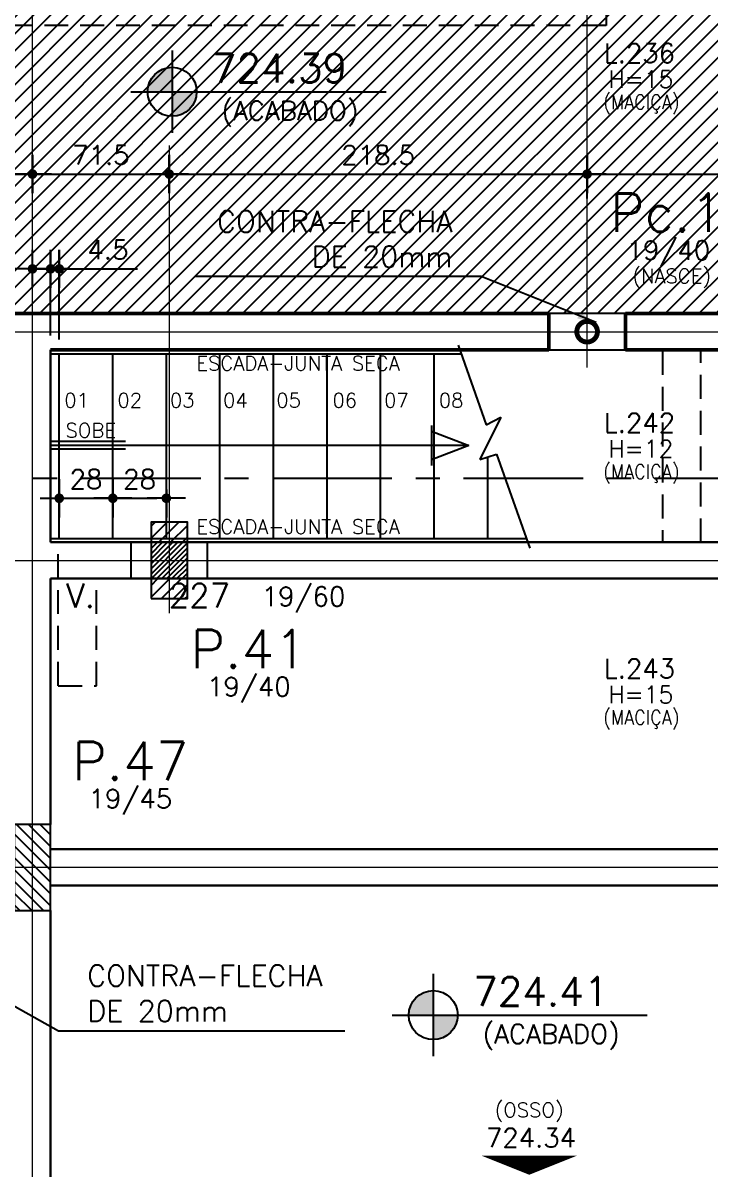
# Model space of a CAD drawing. Header units: inches. Extents: x 0 to 5940, y 0 to 4205.
# Drawn here: x 1552 to 1912, y 1357 to 1956 of the extents above; entities that cross this region are included whole.
import ezdxf
from ezdxf.enums import TextEntityAlignment as Align

# ---------------------------------------------------------------- set-up
doc = ezdxf.new("R2010")
doc.units = ezdxf.units.IN
doc.header["$LTSCALE"] = 50
doc.header["$MEASUREMENT"] = 0
doc.linetypes.add('CENTER', pattern=[2, 1.25, -0.25, 0.25, -0.25])
doc.linetypes.add('HIDDEN', pattern=[0.375, 0.25, -0.125])
for name, color, linetype in [('ALVENARIA', 10, 'HIDDEN'), ('CONTRA-FLECHA', 152, 'Continuous'), ('COTA', 6, 'Continuous'), ('ESCADA', 8, 'Continuous'), ('FO-HACHURA_PILAR-CONT', 252, 'Continuous'), ('FO-HACHURA_PILAR-MORRE', 252, 'Continuous'), ('FO-TEXTO-LAJES', 152, 'Continuous'), ('FO-TEXTO-VIGAS', 3, 'Continuous'), ('HACHUR LAJE', 141, 'Continuous'), ('NIVEL', 3, 'Continuous'), ('NIVEL-ARQUITETURA', 3, 'Continuous'), ('P-M', 7, 'Continuous'), ('P-N', 5, 'Continuous'), ('PAREDE', 191, 'Continuous'), ('TEXTO', 3, 'Continuous')]:
    doc.layers.add(name, color=color, linetype=linetype)
for name, color, linetype, lineweight in [('FO-Eixos', 150, 'Continuous', 5), ('FO-Textos dos pilares', 3, 'Continuous', 20), ('FO-Vigas', 2, 'Continuous', 30)]:
    doc.layers.add(name, color=color, linetype=linetype, lineweight=lineweight)
doc.styles.add('ROMANS', font='romans.shx')
doc.dimstyles.new('COTA_50', dxfattribs={"dimscale": 5, "dimtxt": 2, "dimasz": 1, "dimexe": 2, "dimexo": 1.5, "dimgap": 1, "dimtad": 1, "dimzin": 12, "dimdsep": 46, "dimtxsty": 'ROMANS', "dimblk1": 'COTA', "dimblk2": 'COTA', "dimsah": 1, "dimcen": -4, "dimdle": 1.5, "dimclrd": 6, "dimclre": 6, "dimclrt": 3, "dimadec": 0, "dimazin": 0, "dimtfac": 1, "dimtofl": 0, "dimtmove": 0, "dimatfit": 3, "dimldrblk": 'COTA', "dimfxl": 1, "dimtolj": 1, "dimtzin": 12, "dimarcsym": 0})
doc.dimstyles.new('NOTA', dxfattribs={"dimscale": 5, "dimtxt": 2, "dimasz": 2, "dimexe": 1.5, "dimexo": 2, "dimgap": 1, "dimtad": 1, "dimdec": 1, "dimzin": 12, "dimdsep": 46, "dimtxsty": 'ROMANS', "dimcen": 0.09, "dimclrd": 8, "dimclre": 8, "dimclrt": 3, "dimadec": 0, "dimazin": 0, "dimtfac": 1, "dimtdec": 1, "dimtofl": 0, "dimtmove": 0, "dimatfit": 3, "dimfxl": 1, "dimtolj": 1, "dimtzin": 12, "dimarcsym": 0})
pattern_1 = [(45, (-4340.958948585787, 9121.85738103617), (-3.093592167691145, 3.093592167691146), [])]

# ---------------------------------------------------------------- blocks, each defined once
blk = doc.blocks.new('COTA')
at = {"layer": 'COTA'}
for p, q in [((0, -2), (0, 2)), ((2, 0), (-2, 0))]:
    blk.add_line(p, q, dxfattribs=at)
at = {"layer": 'COTA', "const_width": 0.5}
blk.add_lwpolyline([(-0.25, 0, 1), (0.25, 0, 1)], format="xyb", close=True, dxfattribs=at)
blk = doc.blocks.new('*D131')
at = {"layer": 'COTA', "color": 6, "lineweight": -2, "transparency": 16777216}
for p, q in [((1557.304034993269, 1877.572470061008), (1557.304034993269, 1887.0648035251)), ((1628.804034993101, 1877.572470061009), (1628.804034993101, 1887.0648035251)), ((1562.304034993269, 1877.0648035251), (1623.804034993101, 1877.0648035251))]:
    blk.add_line(p, q, dxfattribs=at)
at = {"layer": 'Defpoints', "color": 0, "transparency": 16777216}
for p in [(1628.804034993101, 1877.0648035251), (1557.304034993269, 1870.072470061008), (1628.804034993101, 1870.072470061009)]:
    blk.add_point(p, dxfattribs=at)
at = {"layer": 'COTA', "color": 6, "lineweight": -2, "transparency": 16777216, "xscale": 5, "yscale": 5, "zscale": 5, "rotation": 180}
blk.add_blockref('COTA', (1557.304034993269, 1877.0648035251), dxfattribs=at)
at = {"layer": 'COTA', "color": 6, "lineweight": -2, "transparency": 16777216, "xscale": 5, "yscale": 5, "zscale": 5}
blk.add_blockref('COTA', (1628.804034993101, 1877.0648035251), dxfattribs=at)
at = {"layer": 'COTA', "color": 3, "transparency": 16777216, "insert": (1593.054034993185, 1887.0648035251), "char_height": 10, "attachment_point": 5, "style": 'ROMANS'}
blk.add_mtext('\\A1;71.5', dxfattribs=at)
blk = doc.blocks.new('*D132')
at = {"layer": 'COTA', "color": 6, "lineweight": -2, "transparency": 16777216}
for p, q in [((1628.804034993102, 1874.141132566161), (1628.804034993102, 1887.0648035251)), ((1847.304034993229, 1874.141132566162), (1847.304034993229, 1887.0648035251)), ((1633.804034993102, 1877.0648035251), (1842.304034993229, 1877.0648035251))]:
    blk.add_line(p, q, dxfattribs=at)
at = {"layer": 'Defpoints', "color": 0, "transparency": 16777216}
for p in [(1847.304034993229, 1877.0648035251), (1628.804034993102, 1866.641132566161), (1847.304034993229, 1866.641132566162)]:
    blk.add_point(p, dxfattribs=at)
at = {"layer": 'COTA', "color": 6, "lineweight": -2, "transparency": 16777216, "xscale": 5, "yscale": 5, "zscale": 5, "rotation": 180}
blk.add_blockref('COTA', (1628.804034993102, 1877.0648035251), dxfattribs=at)
at = {"layer": 'COTA', "color": 6, "lineweight": -2, "transparency": 16777216, "xscale": 5, "yscale": 5, "zscale": 5}
blk.add_blockref('COTA', (1847.304034993229, 1877.0648035251), dxfattribs=at)
at = {"layer": 'COTA', "color": 3, "transparency": 16777216, "insert": (1738.054034993165, 1887.0648035251), "char_height": 10, "attachment_point": 5, "style": 'ROMANS'}
blk.add_mtext('\\A1;218.5', dxfattribs=at)
blk = doc.blocks.new('*D133')
at = {"layer": 'COTA', "color": 6, "lineweight": -2, "transparency": 16777216}
for p, q in [((1847.304034993229, 1864.328122697224), (1847.304034993229, 1887.0648035251)), ((2148.804034993208, 1864.328122697224), (2148.804034993208, 1887.0648035251)), ((1852.304034993229, 1877.0648035251), (2143.804034993208, 1877.0648035251))]:
    blk.add_line(p, q, dxfattribs=at)
at = {"layer": 'Defpoints', "color": 0, "transparency": 16777216}
for p in [(2148.804034993208, 1877.0648035251), (1847.304034993229, 1856.828122697224), (2148.804034993208, 1856.828122697224)]:
    blk.add_point(p, dxfattribs=at)
at = {"layer": 'COTA', "color": 6, "lineweight": -2, "transparency": 16777216, "xscale": 5, "yscale": 5, "zscale": 5, "rotation": 180}
blk.add_blockref('COTA', (1847.304034993229, 1877.0648035251), dxfattribs=at)
at = {"layer": 'COTA', "color": 6, "lineweight": -2, "transparency": 16777216, "xscale": 5, "yscale": 5, "zscale": 5}
blk.add_blockref('COTA', (2148.804034993208, 1877.0648035251), dxfattribs=at)
at = {"layer": 'COTA', "color": 3, "transparency": 16777216, "insert": (1967.990937406474, 1887.0648035251), "char_height": 10, "attachment_point": 5, "style": 'ROMANS'}
blk.add_mtext('\\A1;301.5', dxfattribs=at)
blk = doc.blocks.new('*D148')
at = {"layer": 'COTA', "color": 6, "lineweight": -2, "transparency": 16777216}
for p, q in [((1418.804034993223, 1873.792932628203), (1418.804034993223, 1887.0648035251)), ((1557.30403499327, 1873.792932628203), (1557.30403499327, 1887.0648035251)), ((1423.804034993223, 1877.0648035251), (1552.30403499327, 1877.0648035251))]:
    blk.add_line(p, q, dxfattribs=at)
at = {"layer": 'Defpoints', "color": 0, "transparency": 16777216}
for p in [(1557.30403499327, 1877.0648035251), (1418.804034993223, 1866.292932628203), (1557.30403499327, 1866.292932628203)]:
    blk.add_point(p, dxfattribs=at)
at = {"layer": 'COTA', "color": 6, "lineweight": -2, "transparency": 16777216, "xscale": 5, "yscale": 5, "zscale": 5, "rotation": 180}
blk.add_blockref('COTA', (1418.804034993223, 1877.0648035251), dxfattribs=at)
at = {"layer": 'COTA', "color": 6, "lineweight": -2, "transparency": 16777216, "xscale": 5, "yscale": 5, "zscale": 5}
blk.add_blockref('COTA', (1557.30403499327, 1877.0648035251), dxfattribs=at)
at = {"layer": 'COTA', "color": 3, "transparency": 16777216, "insert": (1488.054034993246, 1887.0648035251), "char_height": 10, "attachment_point": 5, "style": 'ROMANS'}
blk.add_mtext('\\A1;138.5', dxfattribs=at)
blk = doc.blocks.new('*D324')
at = {"layer": 'COTA', "color": 6, "lineweight": -2, "transparency": 16777216}
for p, q in [((1571.3040349932, 1708.741039244372), (1571.3040349932, 1697.645784560656)), ((1576.3040349932, 1707.645784560656), (1594.304034993199, 1707.645784560656)), ((1599.304034993199, 1708.741039244372), (1599.304034993199, 1697.645784560656))]:
    blk.add_line(p, q, dxfattribs=at)
at = {"layer": 'Defpoints', "color": 0, "transparency": 16777216}
for p in [(1571.3040349932, 1716.241039244372), (1599.304034993199, 1716.241039244372), (1599.304034993199, 1707.645784560656)]:
    blk.add_point(p, dxfattribs=at)
at = {"layer": 'COTA', "color": 6, "lineweight": -2, "transparency": 16777216, "xscale": 5, "yscale": 5, "zscale": 5, "rotation": 180}
blk.add_blockref('COTA', (1571.3040349932, 1707.645784560656), dxfattribs=at)
at = {"layer": 'COTA', "color": 6, "lineweight": -2, "transparency": 16777216, "xscale": 5, "yscale": 5, "zscale": 5}
blk.add_blockref('COTA', (1599.304034993199, 1707.645784560656), dxfattribs=at)
at = {"layer": 'COTA', "color": 3, "transparency": 16777216, "insert": (1585.304034993199, 1717.645784560656), "char_height": 10, "attachment_point": 5, "style": 'ROMANS'}
blk.add_mtext('\\A1;28', dxfattribs=at)
blk = doc.blocks.new('*D325')
at = {"layer": 'COTA', "color": 6, "lineweight": -2, "transparency": 16777216}
for p, q in [((1599.304034993198, 1712.179141117856), (1599.304034993198, 1697.645784560656)), ((1604.304034993198, 1707.645784560656), (1622.304034993199, 1707.645784560656)), ((1627.304034993199, 1712.179141117856), (1627.304034993199, 1697.645784560656))]:
    blk.add_line(p, q, dxfattribs=at)
at = {"layer": 'Defpoints', "color": 0, "transparency": 16777216}
for p in [(1599.304034993198, 1719.679141117856), (1627.304034993199, 1719.679141117856), (1627.304034993199, 1707.645784560656)]:
    blk.add_point(p, dxfattribs=at)
at = {"layer": 'COTA', "color": 6, "lineweight": -2, "transparency": 16777216, "xscale": 5, "yscale": 5, "zscale": 5, "rotation": 180}
blk.add_blockref('COTA', (1599.304034993198, 1707.645784560656), dxfattribs=at)
at = {"layer": 'COTA', "color": 6, "lineweight": -2, "transparency": 16777216, "xscale": 5, "yscale": 5, "zscale": 5}
blk.add_blockref('COTA', (1627.304034993199, 1707.645784560656), dxfattribs=at)
at = {"layer": 'COTA', "color": 3, "transparency": 16777216, "insert": (1613.304034993198, 1717.645784560656), "char_height": 10, "attachment_point": 5, "style": 'ROMANS'}
blk.add_mtext('\\A1;28', dxfattribs=at)
blk = doc.blocks.new('*D326')
at = {"layer": 'COTA', "color": 6, "lineweight": -2, "transparency": 16777216}
for p, q in [((1566.80403499325, 1792.706933824577), (1566.80403499325, 1837.549504617637)), ((1571.304034993199, 1790.706933824578), (1571.304034993199, 1837.549504617637)), ((1561.80403499325, 1827.549504617637), (1556.80403499325, 1827.549504617637)), ((1576.304034993199, 1827.549504617637), (1612.25641594558, 1827.549504617637))]:
    blk.add_line(p, q, dxfattribs=at)
at = {"layer": 'Defpoints', "color": 0, "transparency": 16777216}
for p in [(1571.304034993199, 1827.549504617637), (1566.80403499325, 1785.206933824577), (1571.304034993199, 1783.206933824578)]:
    blk.add_point(p, dxfattribs=at)
at = {"layer": 'COTA', "color": 6, "lineweight": -2, "transparency": 16777216, "xscale": 5, "yscale": 5, "zscale": 5}
blk.add_blockref('COTA', (1566.80403499325, 1827.549504617637), dxfattribs=at)
at = {"layer": 'COTA', "color": 6, "lineweight": -2, "transparency": 16777216, "xscale": 5, "yscale": 5, "zscale": 5, "rotation": 180}
blk.add_blockref('COTA', (1571.304034993199, 1827.549504617637), dxfattribs=at)
at = {"layer": 'COTA', "color": 3, "transparency": 16777216, "insert": (1596.780225469389, 1837.549504617637), "char_height": 10, "attachment_point": 5, "style": 'ROMANS'}
blk.add_mtext('\\A1;4.5', dxfattribs=at)
blk = doc.blocks.new('*D327')
at = {"layer": 'COTA', "color": 6, "lineweight": -2, "transparency": 16777216}
for p, q in [((1557.304034993269, 1826.698004081496), (1557.304034993269, 1837.549504617637)), ((1566.80403499325, 1826.698004081496), (1566.80403499325, 1837.549504617637)), ((1552.304034993269, 1827.549504617637), (1516.351654040888, 1827.549504617637)), ((1571.80403499325, 1827.549504617637), (1576.80403499325, 1827.549504617637))]:
    blk.add_line(p, q, dxfattribs=at)
at = {"layer": 'Defpoints', "color": 0, "transparency": 16777216}
for p in [(1557.304034993269, 1827.549504617637), (1557.304034993269, 1819.198004081496), (1566.80403499325, 1819.198004081496)]:
    blk.add_point(p, dxfattribs=at)
at = {"layer": 'COTA', "color": 6, "lineweight": -2, "transparency": 16777216, "xscale": 5, "yscale": 5, "zscale": 5}
blk.add_blockref('COTA', (1557.304034993269, 1827.549504617637), dxfattribs=at)
at = {"layer": 'COTA', "color": 6, "lineweight": -2, "transparency": 16777216, "xscale": 5, "yscale": 5, "zscale": 5, "rotation": 180}
blk.add_blockref('COTA', (1566.80403499325, 1827.549504617637), dxfattribs=at)
at = {"layer": 'COTA', "color": 3, "transparency": 16777216, "insert": (1531.827844517079, 1837.549504617637), "char_height": 10, "attachment_point": 5, "style": 'ROMANS'}
blk.add_mtext('\\A1;9.5', dxfattribs=at)

msp = doc.modelspace()

# ---------------------------------------------------------------- hatches: boundary and pattern name
at = {"layer": 'FO-HACHURA_PILAR-CONT'}
h = msp.add_hatch(dxfattribs=at)
h.set_pattern_fill('ANSI31', color=256, scale=15)
h.set_pattern_definition([(45, (-4662.458948585787, 9121.85738103617), (-1.325825214724776, 1.325825214724777), [])])
h.paths.add_polyline_path([(1638.304034993103, 1684.706933824612), (1628.804034993095, 1684.706933824612), (1619.304034993104, 1684.706933824612), (1619.304034993104, 1675.20693382763), (1619.304034993104, 1665.706933824606), (1628.804034993095, 1665.706933824606), (1638.304034993103, 1665.706933824606), (1638.304034993103, 1675.20693382763)])
at = {"layer": 'FO-HACHURA_PILAR-MORRE'}
h = msp.add_hatch(dxfattribs=at)
h.set_pattern_fill('ANSI31', color=256, scale=35)
h.set_pattern_definition(pattern_1)
h.paths.add_polyline_path([(1638.304034993103, 1695.206933827634), (1628.804034993104, 1695.206933827634), (1619.304034993104, 1695.206933827634), (1619.304034993104, 1684.706933824612), (1628.804034993095, 1684.706933824612), (1638.304034993103, 1684.706933824612)])
h = msp.add_hatch(dxfattribs=at)
h.set_pattern_fill('ANSI31', color=256, scale=35)
h.set_pattern_definition(pattern_1)
h.paths.add_polyline_path([(1638.304034993103, 1665.706933824606), (1628.804034993095, 1665.706933824606), (1619.304034993104, 1665.706933824606), (1619.304034993104, 1655.206933827625), (1628.804034993104, 1655.206933827625), (1638.304034993103, 1655.206933827625)])
h = msp.add_hatch(dxfattribs=at)
h.set_pattern_fill('ANSI31', color=256, scale=35, angle=90)
h.set_pattern_definition([(135, (-6049.846412218318, -4370.556049754482), (-3.093592167691146, -3.093592167691145), [])])
h.paths.add_polyline_path([(1566.804034993475, 1537.206933824584), (1557.30403499345, 1537.206933824584), (1547.80403499347, 1537.206933824584), (1547.80403499347, 1514.706933824584), (1547.80403499347, 1492.206933824584), (1557.30403499345, 1492.206933824584), (1566.804034993475, 1492.206933824584), (1566.804034993475, 1514.706933824584)])
at = {"layer": 'HACHUR LAJE'}
h = msp.add_hatch(dxfattribs=at)
h.set_pattern_fill('ANSI31', color=256, scale=50)
h.set_pattern_definition([(45, (-4662.458948585787, 9121.85738103617), (-4.419417382415921, 4.419417382415922), [])])
h.paths.add_polyline_path([(1094.454034993186, 2049.206933824566), (1085.304034993223, 2049.206933824566), (1085.304034993223, 1804.206933824578), (1398.754034993198, 1804.206933824579), (2279.304034993192, 1804.206933824583), (2478.304034993215, 1804.206933824584), (2632.804034993103, 1804.206933827626), (2632.804034993296, 2049.206933824566)])
at = {"layer": 'NIVEL-ARQUITETURA'}
h = msp.add_hatch(color=1, dxfattribs=at)
h.paths.add_polyline_path([(1642.14017961808, 1915.195569046893), (1643.116424613363, 1920.103484066789), (1630.291424613242, 1920.103484066782), (1630.291424613235, 1911.174655039104), (1635.610873192607, 1908.529706995461), (1639.360069082024, 1911.034839597993)])
h.paths.add_polyline_path([(1630.291424613235, 1911.174655039096), (1630.291424613235, 1907.278484066657), (1635.199339633145, 1908.25472906225), (1635.610873192622, 1908.529706995461)])
h.paths.add_polyline_path([(1630.291424613235, 1932.928484066899), (1625.383509593354, 1931.952239071317), (1621.222780144424, 1929.172128535556), (1618.442669608397, 1925.01139908667), (1617.466424613114, 1920.103484066789), (1630.291424613235, 1920.103484066782)])
h = msp.add_hatch(color=1, dxfattribs=at)
h.paths.add_polyline_path([(1778.71268111781, 1432.640024836732), (1779.688926113093, 1437.547939856628), (1766.863926112972, 1437.54793985662), (1766.863926112965, 1428.619110828942), (1772.183374692337, 1425.9741627853), (1775.932570581754, 1428.479295387831)])
h.paths.add_polyline_path([(1766.863926112965, 1428.619110828935), (1766.863926112965, 1424.722939856496), (1771.771841132875, 1425.699184852088), (1772.183374692351, 1425.9741627853)])
h.paths.add_polyline_path([(1766.863926112965, 1450.372939856738), (1761.956011093083, 1449.396694861156), (1757.795281644154, 1446.616584325395), (1755.015171108127, 1442.455854876509), (1754.038926112844, 1437.547939856628), (1766.863926112965, 1437.54793985662)])

# ---------------------------------------------------------------- linework, layer by layer
at = {"layer": 'ALVENARIA'}
for p, q in [((1857.270282176945, 3030.17229444742), (1857.270282176945, 1954.672288141217)), ((1857.270282176945, 1954.672288141217), (1085.304034993223, 1954.672288141217)), ((1857.270282176945, 1954.672292465626), (1837.270282176964, 1954.672292465626)), ((1570.770282176967, 1609.672246646011), (1570.770282176967, 1684.706933824566)), ((1590.770282176949, 1609.672246646011), (1590.770282176949, 1665.706933824561))]:
    msp.add_line(p, q, dxfattribs=at)
at = {"layer": 'ALVENARIA', "flags": 128}
for points in [[(1886.736353959844, 1784.637608020954), (1886.736353959844, 1684.637640101606)], [(1886.770282176953, 1784.672241687167), (1886.770282176953, 1684.672273767819)], [(1906.736353959916, 1684.637640101606), (1906.736353959916, 1784.637608020954)], [(2138.770282176996, 1684.672273767819), (1906.770282177025, 1684.672273767819)], [(1570.770282176967, 1609.672246646011), (1590.770282176949, 1609.672246646011)]]:
    msp.add_lwpolyline(points, dxfattribs=at)
at = {"layer": 'CONTRA-FLECHA', "linetype": 'Continuous', "const_width": 2.56}
msp.add_lwpolyline([(1843.485658374826, 1790.888557206149, 1), (1851.122411611632, 1798.525310442968, 1)], format="xyb", close=True, dxfattribs=at)
at = {"layer": 'ESCADA'}
for p, q in [((1779.79559274076, 1787.605920568596), (1794.502366850638, 1746.064278461879)), ((1566.80403499325, 1783.206933824579), (1781.352943415305, 1783.206933824579)), ((1571.304034993199, 1686.706933824566), (1571.304034993199, 1783.206933824578)), ((1599.304034993199, 1686.706933824567), (1599.304034993199, 1783.206933824579)), ((1627.304034993199, 1686.706933824567), (1627.304034993199, 1783.206933824579)), ((1655.304034993199, 1686.706933824567), (1655.304034993199, 1783.206933824579)), ((1683.304034993199, 1686.706933824567), (1683.304034993199, 1783.206933824579)), ((1711.304034993199, 1686.706933824567), (1711.304034993199, 1783.206933824579)), ((1739.304034993199, 1686.706933824567), (1739.304034993199, 1783.206933824579)), ((1767.304034993199, 1686.706933824567), (1767.304034993199, 1783.206933824579)), ((1802.266503445986, 1750.007312138529), (1791.172147628764, 1727.944228218446)), ((1794.502366850639, 1746.064278461879), (1802.266503445986, 1750.007312138529)), ((1791.172147628764, 1727.944228218446), (1799.91137506518, 1730.78566727754)), ((1795.304034993199, 1686.706933824567), (1795.304034993199, 1729.28765430851)), ((1799.91137506518, 1730.785667277541), (1817.341416849282, 1681.551718874543)), ((1566.80403499325, 1686.706933824567), (1815.516342588541, 1686.706933824567))]:
    msp.add_line(p, q, dxfattribs=at)
at = {"layer": 'FO-Eixos'}
for p, q in [((1557.304034993269, 919.1244746867942), (1557.304034993269, 3902.756332976343)), ((1847.304034993229, 1775.951581247661), (1847.304034993222, 3902.756332976343)), ((1628.804034993101, 1892.0648035251), (1628.804034993105, 1647.606058564939)), ((936.2927673332306, 1794.706933824558), (3542.28927437673, 1794.706933824558)), ((1479.478378167086, 1675.206933824586), (2166.900900572117, 1675.206933824586)), ((2266.810618584685, 1514.706933824584), (935.7676473860993, 1514.706933824584))]:
    msp.add_line(p, q, dxfattribs=at)
at = {"layer": 'FO-Vigas'}
for p, q in [((1566.804034993251, 1785.206933824577), (1827.304034993193, 1785.206933824577)), ((1566.80403499325, 1684.706933824566), (1566.80403499325, 1785.206933824577)), ((1566.804034993251, 1684.706933824566), (2139.304034993183, 1684.706933824566)), ((1566.804034993251, 1665.706933824561), (2139.304034993183, 1665.706933824561)), ((1566.804034993249, 1537.206933824584), (1566.804034993249, 1665.70693382456)), ((1566.804034993192, 1524.206933824566), (2139.304034993183, 1524.206933824566)), ((1566.804034993192, 1505.20693382456), (2139.304034993183, 1505.20693382456)), ((1566.792186546263, 1239.706933824578), (1566.803454843303, 1492.206933824584))]:
    msp.add_line(p, q, dxfattribs=at)
at = {"layer": 'NIVEL', "color": 1}
msp.add_lwpolyline([(1817.058671761362, 1354.081854570743, 0, 50, 0), (1817.058671761362, 1364.081854570743, 50, 50, 0)], format="xyseb", dxfattribs=at)
at = {"layer": 'NIVEL-ARQUITETURA', "color": 1}
for p, q in [((1630.291424613235, 1941.645988469616), (1630.291424613235, 1898.560979663944)), ((1608.748920210521, 1920.103484066782), (1742.164136795553, 1920.103484066782)), ((1766.863926112965, 1459.090444259455), (1766.863926112965, 1416.005435453782)), ((1745.32142171025, 1437.54793985662), (1878.736638295282, 1437.54793985662))]:
    msp.add_line(p, q, dxfattribs=at)
for centre in [(1630.291424613235, 1920.103484066782), (1766.863926112965, 1437.54793985662)]:
    msp.add_circle(centre, 12.82500000010114, dxfattribs=at)
at = {"layer": 'P-M'}
for points in [[(1619.304034993104, 1655.206933827625), (1628.804034993104, 1655.206933827625), (1638.304034993103, 1655.206933827625), (1638.304034993103, 1675.20693382763), (1638.304034993103, 1695.206933827634), (1628.804034993104, 1695.206933827634), (1619.304034993104, 1695.206933827634), (1619.304034993104, 1675.20693382763), (1619.304034993104, 1655.206933827625)], [(1566.804034993475, 1537.206933824584), (1557.30403499345, 1537.206933824584), (1547.80403499347, 1537.206933824584), (1547.80403499347, 1514.706933824584), (1547.80403499347, 1492.206933824584), (1557.30403499345, 1492.206933824584), (1566.804034993475, 1492.206933824584), (1566.804034993475, 1514.706933824584), (1566.804034993475, 1537.206933824584)]]:
    msp.add_lwpolyline(points, close=True, dxfattribs=at)
at = {"layer": 'P-N'}
for points in [[(1827.304034993193, 1804.206933824584), (1827.304034993193, 1794.706933824558), (1827.304034993193, 1785.206933824578), (1847.304034993221, 1785.206933824578), (1867.304034993203, 1785.206933824578), (1867.304034993203, 1794.706933824558), (1867.304034993203, 1804.206933824584), (1847.304034993221, 1804.206933824584), (1827.304034993193, 1804.206933824584)], [(1608.804034993068, 1684.706933824612), (1608.804034993068, 1675.206933824586), (1608.804034993068, 1665.706933824606), (1628.804034993095, 1665.706933824606), (1648.804034993077, 1665.706933824606), (1648.804034993077, 1675.206933824586), (1648.804034993077, 1684.706933824612), (1628.804034993095, 1684.706933824612), (1608.804034993068, 1684.706933824612)]]:
    msp.add_lwpolyline(points, close=True, dxfattribs=at)
at = {"layer": 'PAREDE', "color": 50, "linetype": 'Continuous', "lineweight": 50}
for p, q in [((1093.304034993224, 1804.206933824575), (1827.304034993193, 1804.206933824584)), ((1827.304034993193, 1804.206933824584), (1827.304034993193, 1785.206933824578)), ((1867.304034993203, 1785.206933824578), (1867.304034993203, 1804.206933824584)), ((1867.304034993203, 1804.206933824584), (2279.304034993192, 1804.206933824584)), ((1827.304034993193, 1785.206933824578), (1566.804034993249, 1785.206933824578)), ((2139.304034993183, 1785.206933824577), (1867.304034993203, 1785.206933824577))]:
    msp.add_line(p, q, dxfattribs=at)
at = {"layer": 'TEXTO', "color": 8}
for p, q in [((1765.892023281544, 1745.768655336579), (1765.892023281544, 1724.768655336579)), ((1606.01258931835, 1737.268655336578), (1567.400633048253, 1737.268655336578)), ((1765.892023281544, 1742.768655336579), (1785.405746908503, 1735.268655336579)), ((1785.405746908503, 1735.268655336579), (1567.400633048253, 1735.268655336579)), ((1606.01258931835, 1733.268655336578), (1567.400633048253, 1733.268655336578)), ((1785.405746908503, 1735.268655336579), (1765.892023281544, 1727.768655336579))]:
    msp.add_line(p, q, dxfattribs=at)
at = {"layer": 'TEXTO', "color": 8, "linetype": 'CENTER'}
msp.add_line((1382.748106249521, 1718.22462654148), (2346.938252979046, 1718.22462654148), dxfattribs=at)

# ---------------------------------------------------------------- texts
at = {"layer": 'CONTRA-FLECHA', "char_height": 11, "style": 'ROMANS'}
for insert, attachment_point in [((1776.84303170854, 1843.136856265037), 6), ((1585.915649773744, 1448.910221594077), 4)]:
    msp.add_mtext('{\\Fromans.shx;CONTRA-FLECHA\\PDE 20mm}', dxfattribs=dict(at, insert=insert, attachment_point=attachment_point))
at = {"layer": 'FO-TEXTO-LAJES', "style": 'ROMANS'}
for s, p in [('L.236', (1856.015689514657, 1935.255721316436)), ('L.242', (1856.015689514657, 1742.099902365611)), ('L.243', (1856.015689514657, 1613.64821888844))]:
    msp.add_text(s, height=10, dxfattribs=at).set_placement(p)
at = {"layer": 'FO-TEXTO-LAJES', "color": 3, "style": 'ROMANS'}
for s, p in [('H=15', (1858.44270517931, 1922.174386874385)), ('H=12', (1858.44270517931, 1729.01856792356)), ('H=15', (1858.44270517931, 1600.566884446389))]:
    msp.add_text(s, height=9, dxfattribs=at).set_placement(p)
at = {"layer": 'FO-TEXTO-LAJES', "color": 4, "style": 'ROMANS', "width": 0.9}
for p in [(1855.697434240683, 1910.956639863931), (1855.697434240683, 1717.800820913106), (1855.697434240683, 1589.349137435935)]:
    msp.add_text('(MACIÇA)', height=7.5, dxfattribs=at).set_placement(p)
at = {"layer": 'FO-TEXTO-VIGAS', "color": 1, "style": 'ROMANS'}
msp.add_text('V.    227', height=12.5, dxfattribs=at).set_placement((1574.977398711738, 1650.522086676167))
at = {"layer": 'FO-TEXTO-VIGAS', "style": 'ROMANS'}
msp.add_text('19/60', height=10, dxfattribs=at).set_placement((1677.160806914749, 1651.342440835659))
at = {"layer": 'FO-Textos dos pilares', "color": 1, "style": 'ROMANS'}
for s, p in [('Pc.15', (1859.322753998523, 1846.957821583339)), ('P.41', (1639.998830306598, 1618.880062384174)), ('P.47', (1578.061011490943, 1560.345015782255))]:
    msp.add_text(s, height=20, dxfattribs=at).set_placement(p)
at = {"layer": 'FO-Textos dos pilares', "color": 3, "style": 'ROMANS'}
for s, p in [('19/40', (1867.906726801826, 1832.265612482106)), ('19/40', (1648.582803109901, 1604.187853282941)), ('19/45', (1586.644984294246, 1545.652806681022))]:
    msp.add_text(s, height=10, dxfattribs=at).set_placement(p)
at = {"layer": 'FO-Textos dos pilares', "color": 4, "style": 'ROMANS'}
msp.add_text('(NASCE)', height=7.5, dxfattribs=at).set_placement((1870.917190442807, 1820.098145185964))
at = {"layer": 'NIVEL', "color": 4, "style": 'ROMANS'}
msp.add_text('(OSSO)', height=7.5, dxfattribs=at).set_placement((1816.954423714109, 1384.239054933214), align=Align.CENTER)
at = {"layer": 'NIVEL', "color": 3, "style": 'ROMANS'}
msp.add_text('724.34', height=10, dxfattribs=at).set_placement((1817.946437576407, 1368.435066052267), align=Align.CENTER)
at = {"layer": 'NIVEL-ARQUITETURA', "color": 1, "style": 'ROMANS'}
for s, p in [('724.39', (1651.146224941462, 1924.962762335526)), ('724.41', (1787.718726441191, 1442.407218125365))]:
    msp.add_text(s, height=15, dxfattribs=at).set_placement(p)
at = {"layer": 'NIVEL-ARQUITETURA', "color": 3, "style": 'ROMANS'}
for p in [(1691.90521449205, 1905.225346113886), (1828.477715991779, 1422.669801903725)]:
    msp.add_text('(ACABADO)', height=10, dxfattribs=at).set_placement(p, align=Align.CENTER)
at = {"layer": 'TEXTO', "color": 4, "style": 'ROMANS'}
for s, p in [('ESCADA-JUNTA SECA', (1642.975321774039, 1774.477758167847)), ('01', (1573.946074003514, 1755.108162481636)), ('02', (1601.7526605315, 1755.108162481636)), ('03', (1629.162087690223, 1755.108162481636)), ('04', (1656.968674218209, 1755.108162481636)), ('05', (1684.775326176074, 1755.108162481636)), ('06', (1714.170877330478, 1755.108162481636)), ('07', (1741.18301426019, 1755.108162481636)), ('08', (1769.784115816328, 1755.108162481636)), ('SOBE', (1574.58669664861, 1739.393238441269)), ('ESCADA-JUNTA SECA', (1642.975321774039, 1689.124038962874))]:
    msp.add_text(s, height=7.5, dxfattribs=at).set_placement(p)

# ---------------------------------------------------------------- dimensions: what is measured, and where the dimension line sits
at = {"layer": 'COTA'}
for base, p1, p2, picture, middle in [((1557.30403499327, 1877.0648035251), (1418.804034993223, 1866.292932628203), (1557.30403499327, 1866.292932628203), '*D148', (1488.054034993246, 1887.0648035251)), ((1628.804034993101, 1877.0648035251), (1557.304034993269, 1870.072470061008), (1628.804034993101, 1870.072470061009), '*D131', (1593.054034993185, 1887.0648035251)), ((1847.304034993229, 1877.0648035251), (1628.804034993102, 1866.641132566161), (1847.304034993229, 1866.641132566162), '*D132', (1738.054034993165, 1887.0648035251)), ((1557.304034993269, 1827.549504617637), (1566.80403499325, 1819.198004081496), (1557.304034993269, 1819.198004081496), '*D327', (1531.827844517079, 1837.549504617637)), ((1571.304034993199, 1827.549504617637), (1566.80403499325, 1785.206933824577), (1571.304034993199, 1783.206933824578), '*D326', (1596.780225469389, 1837.549504617637)), ((1599.304034993199, 1707.645784560656), (1571.3040349932, 1716.241039244372), (1599.304034993199, 1716.241039244372), '*D324', (1585.304034993199, 1717.645784560656)), ((1627.304034993199, 1707.645784560656), (1599.304034993198, 1719.679141117856), (1627.304034993199, 1719.679141117856), '*D325', (1613.304034993198, 1717.645784560656))]:
    dim = msp.add_linear_dim(base=base, p1=p1, p2=p2, dimstyle='COTA_50', dxfattribs=at)
    dim.commit()
    dim.dimension.update_dxf_attribs({"geometry": picture, "text_midpoint": middle})
dim = msp.add_linear_dim(base=(2148.804034993208, 1877.0648035251), p1=(1847.304034993229, 1856.828122697224), p2=(2148.804034993208, 1856.828122697224), dimstyle='COTA_50', dxfattribs=at)
dim.commit()
dim.dimension.update_dxf_attribs({"geometry": '*D133', "text_midpoint": (1967.990937406474, 1877.0648035251), "dimtype": 160})

# ---------------------------------------------------------------- leaders
at = {"layer": 'CONTRA-FLECHA', "color": 8, "annotation_type": 0, "has_hookline": 1, "text_width": 134.6190476190476}
for points, hookline_direction in [([(1852.077005766232, 1799.47990459757), (1791.84303170854, 1823.470189598371), (1781.84303170854, 1823.470189598371)], 1), ([(1423.648116499151, 1512.320540235105), (1570.915649773744, 1429.243554927411), (1580.915649773744, 1429.243554927411)], 0)]:
    msp.add_leader(points, dimstyle='NOTA', dxfattribs=dict(at, hookline_direction=hookline_direction))

doc.saveas('drawing.dxf')
